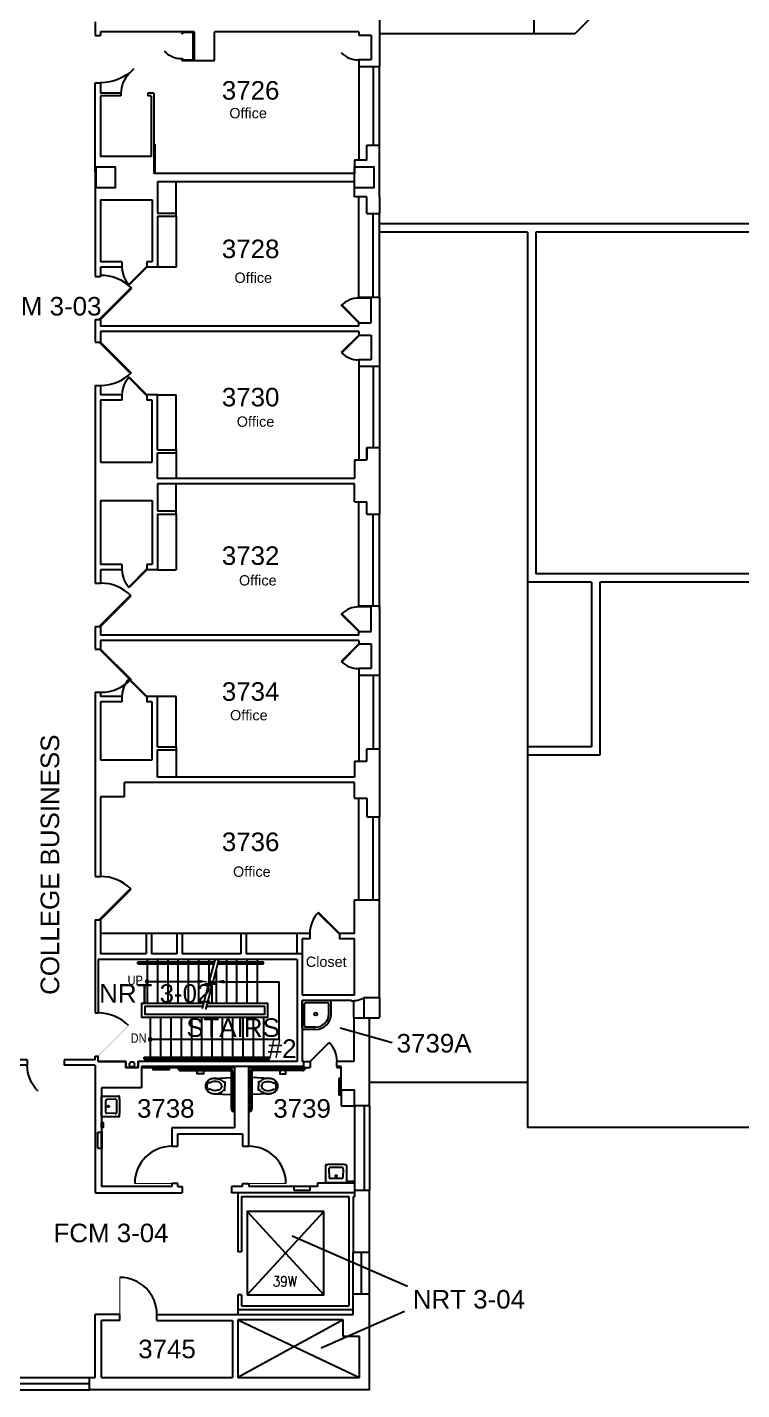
# Model space of a CAD drawing. Extents: x 1041 to 4604, y 376 to 3254.
# Drawn here: x 1997 to 2691, y 835 to 2158 of the extents above; entities that cross this region are included whole.
import ezdxf

# ---------------------------------------------------------------- set-up
doc = ezdxf.new("R2010")
doc.units = 0
doc.header["$LTSCALE"] = 96
doc.header["$MEASUREMENT"] = 0
doc.layers.get('0').update_dxf_attribs({"linetype": 'CONTINUOUS'})
for name, color, linetype in [('A-ANNO-RNUM', 4, 'CONTINUOUS'), ('A-ANNO-TEXT', 4, 'CONTINUOUS'), ('A-ANNO-TEXT-CTC', 181, 'CONTINUOUS'), ('A-DOOR', 2, 'CONTINUOUS'), ('A-FLOR-CASE', 3, 'CONTINUOUS'), ('A-FLOR-SHFT', 1, 'CONTINUOUS'), ('A-FLOR-STRS', 2, 'CONTINUOUS'), ('A-GLAZ', 2, 'CONTINUOUS'), ('A-ROOF', 1, 'CONTINUOUS'), ('A-WALL-FULL', 6, 'CONTINUOUS'), ('A-WALL-SILL', 1, 'CONTINUOUS'), ('P-FIXT-FLOR', 2, 'CONTINUOUS'), ('S-COLS', 8, 'CONTINUOUS')]:
    doc.layers.add(name, color=color, linetype=linetype)
doc.styles.add('ARIAL', font='arial.ttf')
doc.styles.add('PP-FPLL-unverified$0$STANDARD', font='ROMANS.shx', dxfattribs={"width": 0.85})
doc.styles.get("Standard").update_dxf_attribs({"font": 'arial.ttf'})

# ---------------------------------------------------------------- blocks, each defined once
blk = doc.blocks.new('DOOR-E')
at = {"const_width": 0.001}
blk.add_lwpolyline([(0, 0), (-0.707, 0.707)], dxfattribs=at)
blk.add_arc((0, 0), 1, 135, 180)
blk = doc.blocks.new('MOP_SINK_flr')
for p, q in [((0, -26.5), (0, 0)), ((26.5, 0), (0, 0)), ((2.25, -25), (2.25, -3)), ((25, -2.25), (3, -2.25)), ((25.75, -13), (25.75, -3)), ((28, -13), (28, -1.5)), ((13, -25.75), (3, -25.75)), ((13, -28), (1.5, -28))]:
    blk.add_line(p, q)
blk.add_circle((13, -13), 1.5)
for centre, radius, start, end in [((26.5, -1.5), 1.5, 0, 90), ((3, -3), 0.75, 90, 180), ((13, -13), 15, 270, 0), ((13, -13), 12.75, 270, 0), ((25, -3), 0.75, 0, 90), ((3, -25), 0.75, 180, 270), ((1.5, -26.5), 1.5, 180, 270)]:
    blk.add_arc(centre, radius, start, end)

msp = doc.modelspace()

# ---------------------------------------------------------------- linework, layer by layer
at = {"layer": 'A-ANNO-TEXT'}
msp.add_line((2162.9, 1231.1), (2114, 1231.1), dxfattribs=at)
at = {"layer": 'A-ANNO-TEXT', "const_width": 1.66}
for points in [[(2113.4, 1232.6, 1), (2113.4, 1229.8, 1)], [(2116.4, 1176.5, 1), (2116.4, 1173.6, 1)]]:
    msp.add_lwpolyline(points, format="xyb", close=True, dxfattribs=at)
at = {"layer": 'A-ANNO-TEXT'}
msp.add_lwpolyline([(2188.4, 1231.1), (2241.3, 1231.1), (2241.3, 1175), (2117, 1175)], dxfattribs=at)
for points in [[(2162.3, 1229.5), (2162.3, 1233.1), (2173.1, 1231.3)], [(2188.4, 1229.3), (2188.4, 1232.9), (2177.6, 1231.1)]]:
    msp.add_solid(points, dxfattribs=at)
at = {"layer": 'A-ANNO-TEXT-CTC'}
for p, q in [((2351.6, 1171.8), (2300.9, 1186)), ((2366.3, 934.9), (2254.3, 984)), ((2363.4, 910.7), (2282.4, 875.1))]:
    msp.add_line(p, q, dxfattribs=at)
at = {"layer": 'A-DOOR'}
for p, q in [((2112.6, 1925.4), (2095.7, 1908.4)), ((2113, 1925.1), (2096, 1908.1)), ((2067.6, 1874.9), (2098, 1905.4)), ((2068.2, 1874.3), (2098.7, 1904.7)), ((2319, 1871.2), (2302, 1888.2)), ((2319.4, 1871.6), (2302.4, 1888.6)), ((2319, 1859.2), (2302, 1842.3)), ((2319.4, 1858.9), (2302.4, 1841.9)), ((2067.6, 1851.7), (2097.3, 1822)), ((2068.2, 1852.3), (2097.9, 1822.6)), ((2112.6, 1801), (2095.7, 1817.9)), ((2113, 1801.3), (2096, 1818.3)), ((2112.6, 1631.4), (2095.7, 1614.4)), ((2113, 1631.1), (2096, 1614.1)), ((2067.6, 1576.9), (2097.3, 1606.6)), ((2068.2, 1576.3), (2097.9, 1606)), ((2319.4, 1571.6), (2302.4, 1588.6)), ((2319, 1571.2), (2302, 1588.2)), ((2067.6, 1553.7), (2097.3, 1524)), ((2068.2, 1554.3), (2097.9, 1524.6)), ((2319, 1559.2), (2302, 1542.3)), ((2319.4, 1558.9), (2302.4, 1541.9)), ((2112.6, 1508), (2095.7, 1524.9)), ((2113, 1508.3), (2096, 1525.3)), ((2067.6, 1291.9), (2097.3, 1321.6)), ((2068.2, 1291.3), (2097.9, 1321)), ((2299.9, 1277.5), (2279.4, 1298)), ((2300.4, 1277.9), (2279.9, 1298.4)), ((2271.9, 1153.7), (2290.3, 1172.1))]:
    msp.add_line(p, q, dxfattribs=at)
at = {"layer": 'A-DOOR', "const_width": 1}
for points in [[(2137.4, 1035.2), (2101.4, 1035.2)], [(2212.2, 1035.2), (2248.2, 1035.2)], [(2087, 907.8), (2087, 943.8)]]:
    msp.add_lwpolyline(points, dxfattribs=at)
at = {"layer": 'A-DOOR'}
for centre, radius, start, end in [((2113, 1925.1), 24, 180, 225), ((2068.2, 1874.3), 43, 45, 90), ((2319, 1871.2), 24, 90, 135), ((2319, 1859.2), 24, 225, 270), ((2068.2, 1852.3), 42, 270, 315), ((2113, 1801.3), 24, 135, 180), ((2113, 1631.1), 24, 180, 225), ((2068.2, 1576.3), 42, 45, 90), ((2319, 1571.2), 24, 90, 135), ((2319, 1559.2), 24, 225, 270), ((2068.2, 1554.3), 42, 270, 315), ((2113, 1508.3), 24, 135, 180), ((2068.2, 1291.3), 42, 45, 90), ((2300.4, 1277.9), 29, 135, 180), ((2271.9, 1153.7), 26, 0, 45), ((2137.4, 1035.2), 36, 90, 180), ((2212.2, 1035.2), 36, 360, 90), ((2087, 907.8), 36, 0, 90)]:
    msp.add_arc(centre, radius, start, end, dxfattribs=at)
at = {"layer": 'A-FLOR-CASE'}
for p, q in [((2147, 2153.9), (2147, 2151.9)), ((2147.8, 2151.9), (2147, 2151.9)), ((2158.3, 2153.2), (2147.8, 2153.2)), ((2147.8, 2153.2), (2147.8, 2151.9)), ((2158.3, 2126.7), (2158.3, 2153.2)), ((2147, 2127.9), (2147.8, 2127.9)), ((2147, 2127.9), (2147, 2125.9)), ((2147, 2125.9), (2159, 2125.9)), ((2147.8, 2127.9), (2147.8, 2126.7)), ((2147.8, 2126.7), (2158.3, 2126.7)), ((2141.6, 1977.7), (2141.6, 2008.7)), ((2141.6, 1974.7), (2141.6, 1925.1)), ((2141.6, 1925.1), (2123.6, 1925.1)), ((2123.6, 1801.3), (2141.6, 1801.3)), ((2141.6, 1747.9), (2141.6, 1801.3)), ((2141.6, 1744.9), (2141.6, 1719.9)), ((2141.6, 1688.4), (2141.6, 1714.7)), ((2141.6, 1685.4), (2141.6, 1631.1)), ((2123.6, 1631.1), (2141.6, 1631.1)), ((2141.6, 1508.3), (2123.6, 1508.3)), ((2141.6, 1459.2), (2141.6, 1508.3)), ((2141.6, 1456.2), (2141.6, 1429.9)), ((2112.4, 1277.9), (2068.2, 1277.9)), ((2142.4, 1277.9), (2117.6, 1277.9)), ((2204.4, 1277.9), (2147.6, 1277.9)), ((2258.9, 1277.9), (2209.6, 1277.9))]:
    msp.add_line(p, q, dxfattribs=at)
at = {"layer": 'A-FLOR-SHFT'}
for p, q in [((2210.5, 1007.8), (2285.2, 926.8)), ((2210.5, 926.8), (2285.2, 1007.8))]:
    msp.add_line(p, q, dxfattribs=at)
msp.add_lwpolyline([(2210.5, 926.8), (2285.2, 926.8), (2285.2, 1007.8), (2210.5, 1007.8)], close=True, dxfattribs=at)
for points in [[(2201.6, 902.5), (2319.8, 846.7)], [(2303.8, 902.5), (2201.6, 846.7)]]:
    msp.add_lwpolyline(points, dxfattribs=at)
at = {"layer": 'A-FLOR-STRS'}
for p, q in [((2104.4, 1250.4), (2179, 1250.4)), ((2104.4, 1248.4), (2104.4, 1250.4)), ((2104.4, 1248.4), (2178.4, 1248.4)), ((2113.4, 1252.4), (2113.4, 1250.4)), ((2113.4, 1248.4), (2113.4, 1210.2)), ((2123.4, 1252.4), (2123.4, 1250.4)), ((2123.4, 1248.4), (2123.4, 1210.2)), ((2133.4, 1252.4), (2133.4, 1250.4)), ((2133.4, 1248.4), (2133.4, 1210.2)), ((2143.4, 1252.4), (2143.4, 1250.4)), ((2143.4, 1248.4), (2143.4, 1210.2)), ((2153.4, 1252.4), (2153.4, 1250.4)), ((2153.4, 1248.4), (2153.4, 1210.2)), ((2163.4, 1252.4), (2163.4, 1250.4)), ((2163.4, 1248.4), (2163.4, 1210.2)), ((2173.4, 1252.4), (2173.4, 1250.4)), ((2173.4, 1248.4), (2173.4, 1229.5)), ((2182.1, 1248.4), (2226.4, 1248.4)), ((2182.7, 1250.4), (2226.4, 1250.4)), ((2190.4, 1252.4), (2190.4, 1250.4)), ((2190.4, 1248.4), (2190.4, 1210.2)), ((2200.4, 1252.4), (2200.4, 1250.4)), ((2200.4, 1248.4), (2200.4, 1210.2)), ((2210.4, 1252.4), (2210.4, 1250.4)), ((2210.4, 1248.4), (2210.4, 1210.2)), ((2220.4, 1252.4), (2220.4, 1250.4)), ((2220.4, 1248.4), (2220.4, 1210.2)), ((2226.4, 1248.4), (2226.4, 1250.4)), ((2180.4, 1241.7), (2180.4, 1210.2)), ((2176.4, 1228.6), (2176.4, 1210.2)), ((2116.4, 1196.2), (2116.4, 1157.9)), ((2126.4, 1196.2), (2126.4, 1157.9)), ((2136.4, 1196.2), (2136.4, 1157.9)), ((2146.4, 1196.2), (2146.4, 1157.9)), ((2156.4, 1196.2), (2156.4, 1157.9)), ((2166.4, 1196.2), (2166.4, 1157.9)), ((2176.4, 1196.2), (2176.4, 1157.9)), ((2186.4, 1196.2), (2186.4, 1157.9)), ((2196.4, 1196.2), (2196.4, 1157.9)), ((2206.4, 1196.2), (2206.4, 1157.9)), ((2216.4, 1196.2), (2216.4, 1157.9)), ((2226.4, 1196.2), (2226.4, 1157.9)), ((2110.4, 1157.9), (2232.4, 1157.9)), ((2110.4, 1155.9), (2110.4, 1157.9)), ((2110.4, 1155.9), (2232.4, 1155.9)), ((2116.4, 1155.9), (2116.4, 1153.9)), ((2126.4, 1155.9), (2126.4, 1153.9)), ((2136.4, 1155.9), (2136.4, 1153.9)), ((2146.4, 1155.9), (2146.4, 1153.9)), ((2156.4, 1155.9), (2156.4, 1153.9)), ((2166.4, 1155.9), (2166.4, 1153.9)), ((2176.4, 1155.9), (2176.4, 1153.9)), ((2186.4, 1155.9), (2186.4, 1153.9)), ((2196.4, 1155.9), (2196.4, 1153.9)), ((2206.4, 1155.9), (2206.4, 1153.9)), ((2216.4, 1155.9), (2216.4, 1153.9)), ((2226.4, 1155.9), (2226.4, 1153.9)), ((2232.4, 1155.9), (2232.4, 1157.9))]:
    msp.add_line(p, q, dxfattribs=at)
for points in [[(2167.1, 1205), (2172.8, 1227), (2169.8, 1229.2), (2177.2, 1229.9), (2174.1, 1232), (2179.7, 1253.3)], [(2170.5, 1204.2), (2176.3, 1226.2), (2173.2, 1228.3), (2180.7, 1229), (2177.6, 1231.1), (2183.5, 1253.6)], [(2172.1, 1210.2), (2230.4, 1210.2), (2230.4, 1196.2), (2108.4, 1196.2), (2108.4, 1210.2), (2168.4, 1210.2)], [(2171.3, 1207.2), (2227.4, 1207.2), (2227.4, 1199.2), (2111.4, 1199.2), (2111.4, 1207.2), (2167.6, 1207.2)]]:
    msp.add_lwpolyline(points, dxfattribs=at)
at = {"layer": 'A-GLAZ'}
for p, q in [((2333, 2120.3), (2333, 2043.9)), ((2333, 1896.2), (2333, 1977.3)), ((2333, 1829), (2333, 1750.1)), ((2333, 1596.2), (2333, 1685.3)), ((2333, 1529), (2333, 1457.3)), ((2333, 1310.6), (2333, 1391.3)), ((2324, 1215.6), (2324, 1196.1)), ((2324.2, 1110.4), (2324.2, 1028.4)), ((2321.6, 927.7), (2321.6, 967.9)), ((1973, 840.7), (2057, 840.7))]:
    msp.add_line(p, q, dxfattribs=at)
at = {"layer": 'A-ROOF'}
for p, q in [((2489, 2559.3), (2489, 2151.9)), ((2600.9, 2223.9), (2528.9, 2151.9)), ((2528.9, 2151.9), (2339, 2151.9)), ((2749, 1967.3), (2339, 1967.3)), ((2483, 1959.3), (2339, 1959.3)), ((2483, 1959.3), (2483, 1089.3)), ((2749, 1959.3), (2491, 1959.3)), ((2491, 1959.3), (2491, 1627.3)), ((2545, 1619.3), (2483, 1619.3)), ((2749, 1627.3), (2491, 1627.3)), ((2545, 1619.3), (2545, 1459.3)), ((2553, 1619.3), (2553, 1451.3)), ((2909, 1619.3), (2553, 1619.3)), ((2545, 1459.3), (2483, 1459.3)), ((2553, 1451.3), (2483, 1451.3)), ((2483, 1133.3), (2329.5, 1133.3)), ((3461, 1089.3), (2483, 1089.3))]:
    msp.add_line(p, q, dxfattribs=at)
at = {"layer": 'A-WALL-FULL'}
for p, q in [((2339, 2188.5), (2339, 2120.3)), ((2063, 2163.6), (2063, 2150.4)), ((2063, 2150.4), (2068, 2150.4)), ((2068, 2153.9), (2068, 2150.4)), ((2159, 2153.9), (2068, 2153.9)), ((2159, 2153.9), (2159, 2125.9)), ((2319, 2153.9), (2178.9, 2153.9)), ((2178.9, 2125.9), (2178.9, 2153.9)), ((2319, 2153.9), (2319, 2150.5)), ((2319, 2150.5), (2331, 2150.5)), ((2331, 2150.5), (2331, 2126.5)), ((2159, 2125.9), (2178.9, 2125.9)), ((2319, 2126.5), (2319, 2120.3)), ((2331, 2126.5), (2319, 2126.5)), ((2319, 2120.3), (2339, 2120.3)), ((2063, 2104.4), (2068, 2104.4)), ((2063, 2083.1), (2063, 2104.4)), ((2068, 2104.4), (2068, 2094.3)), ((2088, 2094.3), (2068, 2094.3)), ((2088, 2091.6), (2068, 2091.6)), ((2068, 2091.6), (2068, 2083.1)), ((2088, 2094.3), (2088, 2091.6)), ((2114, 2094.3), (2114, 2091.6)), ((2120, 2094.3), (2114, 2094.3)), ((2117.2, 2091.6), (2114, 2091.6)), ((2117.2, 2091.6), (2117.2, 2032.7)), ((2120, 2094.3), (2120, 2016.3)), ((2063, 2017.7), (2063, 2083.1)), ((2068, 2083.1), (2068, 2032.7)), ((2120.8, 2044.6), (2120.8, 2017.1)), ((2327, 2043.9), (2339, 2043.9)), ((2327, 2029.1), (2327, 2043.9)), ((2339, 1993.7), (2339, 2043.9)), ((2117.2, 2032.7), (2068, 2032.7)), ((2327, 2029.1), (2315, 2029.1)), ((2315, 2029.1), (2315, 2016.3)), ((2063, 2017.7), (2063, 1916.3)), ((2315, 2016.3), (2120, 2016.3)), ((2315, 2008.2), (2123.6, 2008.2)), ((2123.6, 2008.2), (2123.6, 1977.7)), ((2315, 1993.7), (2315, 2008.2)), ((2068.2, 1990.7), (2068.2, 1930.3)), ((2068.2, 1990.7), (2118.4, 1990.7)), ((2068.2, 1990.7), (2068.2, 1930.3)), ((2118.4, 1990.7), (2118.4, 1930.3)), ((2327, 1993.7), (2315, 1993.7)), ((2327, 1977.3), (2327, 1993.7)), ((2339, 1993.7), (2339, 1977.3)), ((2123.6, 1977.7), (2141.6, 1977.7)), ((2123.6, 1974.7), (2123.6, 1925.1)), ((2123.6, 1974.7), (2141.6, 1974.7)), ((2141.6, 1974.7), (2141.6, 1977.7)), ((2327, 1977.3), (2339, 1977.3)), ((2089, 1930.3), (2068.2, 1930.3)), ((2089, 1925.1), (2068.2, 1925.1)), ((2068.2, 1925.1), (2068.2, 1917.3)), ((2068.2, 1925.1), (2068.2, 1916.3)), ((2089, 1930.3), (2089, 1925.1)), ((2113, 1930.3), (2113, 1925.1)), ((2118.4, 1930.3), (2113, 1930.3)), ((2123.6, 1925.1), (2113, 1925.1)), ((2063, 1916.3), (2068.2, 1916.3)), ((2319, 1896.2), (2339, 1896.2)), ((2339, 1896.2), (2339, 1829)), ((2063, 1874.3), (2063, 1852.3)), ((2063, 1874.3), (2068.2, 1874.3)), ((2068.2, 1874.3), (2068.2, 1867.9)), ((2319, 1867.9), (2068.2, 1867.9)), ((2319, 1867.9), (2319, 1871.2)), ((2319, 1871.2), (2331, 1871.2)), ((2319, 1862.7), (2068.2, 1862.7)), ((2068.2, 1862.7), (2068.2, 1852.3)), ((2319, 1862.7), (2319, 1859.2)), ((2319, 1859.2), (2331, 1859.2)), ((2331, 1859.2), (2331, 1835.2)), ((2063, 1852.3), (2068.2, 1852.3)), ((2319, 1835.2), (2319, 1829)), ((2331, 1835.2), (2319, 1835.2)), ((2319, 1829), (2339, 1829)), ((2063, 1810.3), (2068.2, 1810.3)), ((2063, 1810.3), (2063, 1618.3)), ((2068.2, 1810.3), (2068.2, 1801.3)), ((2089, 1801.3), (2068.2, 1801.3)), ((2089, 1801.3), (2089, 1796.1)), ((2123.6, 1801.3), (2113, 1801.3)), ((2113, 1801.3), (2113, 1796.1)), ((2123.6, 1747.9), (2123.6, 1801.3)), ((2089, 1796.1), (2068.2, 1796.1)), ((2068.2, 1796.1), (2068.2, 1735.7)), ((2118.4, 1796.1), (2113, 1796.1)), ((2118.4, 1735.7), (2118.4, 1796.1)), ((2123.6, 1747.9), (2141.6, 1747.9)), ((2141.6, 1747.9), (2141.6, 1744.9)), ((2327, 1738.1), (2327, 1750.1)), ((2327, 1750.1), (2327, 1738.1)), ((2327, 1750.1), (2339, 1750.1)), ((2339, 1750.1), (2339, 1685.3)), ((2068.2, 1735.7), (2118.4, 1735.7)), ((2123.6, 1719.9), (2123.6, 1744.9)), ((2123.6, 1744.9), (2141.6, 1744.9)), ((2315, 1738.1), (2327, 1738.1)), ((2315, 1738.1), (2315, 1719.9)), ((2315, 1719.9), (2123.6, 1719.9)), ((2315, 1714.7), (2123.6, 1714.7)), ((2123.6, 1714.7), (2123.6, 1688.4)), ((2315, 1697.3), (2315, 1714.7)), ((2068.2, 1698.7), (2068.2, 1636.3)), ((2068.2, 1698.7), (2118.4, 1698.7)), ((2118.4, 1698.7), (2118.4, 1636.3)), ((2315, 1697.3), (2327, 1697.3)), ((2327, 1685.3), (2327, 1697.3)), ((2123.6, 1688.4), (2141.6, 1688.4)), ((2123.6, 1685.4), (2123.6, 1631.1)), ((2123.6, 1685.4), (2141.6, 1685.4)), ((2141.6, 1685.4), (2141.6, 1688.4)), ((2327, 1685.3), (2339, 1685.3)), ((2089, 1636.3), (2068.2, 1636.3)), ((2089, 1631.1), (2068.2, 1631.1)), ((2068.2, 1631.1), (2068.2, 1618.3)), ((2089, 1636.3), (2089, 1631.1)), ((2118.4, 1636.3), (2113, 1636.3)), ((2113, 1636.3), (2113, 1631.1)), ((2123.6, 1631.1), (2113, 1631.1)), ((2063, 1618.3), (2068.2, 1618.3)), ((2319, 1596.2), (2339, 1596.2)), ((2339, 1596.2), (2339, 1529)), ((2063, 1576.3), (2063, 1554.3)), ((2063, 1576.3), (2068.2, 1576.3)), ((2068.2, 1576.3), (2068.2, 1567.9)), ((2319, 1567.9), (2068.2, 1567.9)), ((2319, 1562.7), (2068.2, 1562.7)), ((2068.2, 1562.7), (2068.2, 1554.3)), ((2319, 1567.9), (2319, 1571.2)), ((2319, 1571.2), (2331, 1571.2)), ((2319, 1562.7), (2319, 1559.2)), ((2063, 1554.3), (2068.2, 1554.3)), ((2319, 1559.2), (2331, 1559.2)), ((2331, 1559.2), (2331, 1535.2)), ((2319, 1535.2), (2319, 1529)), ((2331, 1535.2), (2319, 1535.2)), ((2319, 1529), (2339, 1529)), ((2063, 1512.3), (2068.2, 1512.3)), ((2063, 1512.3), (2063, 1333.3)), ((2068.2, 1512.3), (2068.2, 1508.3)), ((2089, 1508.3), (2068.2, 1508.3)), ((2089, 1503.1), (2068.2, 1503.1)), ((2068.2, 1503.1), (2068.2, 1446.7)), ((2089, 1508.3), (2089, 1503.1)), ((2113, 1508.3), (2113, 1503.1)), ((2123.6, 1508.3), (2113, 1508.3)), ((2118.4, 1503.1), (2113, 1503.1)), ((2118.4, 1446.7), (2118.4, 1503.1)), ((2123.6, 1459.2), (2123.6, 1508.3)), ((2123.6, 1459.2), (2141.6, 1459.2)), ((2123.6, 1429.9), (2123.6, 1456.2)), ((2123.6, 1456.2), (2141.6, 1456.2)), ((2141.6, 1459.2), (2141.6, 1456.2)), ((2327, 1445.3), (2327, 1457.3)), ((2327, 1457.3), (2339, 1457.3)), ((2339, 1457.3), (2339, 1391.3)), ((2068.2, 1446.7), (2118.4, 1446.7)), ((2315, 1445.3), (2327, 1445.3)), ((2315, 1445.3), (2315, 1429.9)), ((2315, 1429.9), (2123.6, 1429.9)), ((2315, 1424.7), (2091.6, 1424.7)), ((2091.6, 1410.7), (2091.6, 1424.7)), ((2315, 1409.3), (2315, 1424.7)), ((2068.2, 1410.7), (2068.2, 1333.3)), ((2091.6, 1410.7), (2068.2, 1410.7)), ((2315, 1409.3), (2327, 1409.3)), ((2327, 1409.3), (2327, 1391.3)), ((2327, 1391.3), (2339, 1391.3)), ((2063, 1333.3), (2068.2, 1333.3)), ((2315, 1310.6), (2339, 1310.6)), ((2315, 1277.9), (2315, 1310.6)), ((2339, 1215.6), (2339, 1310.6)), ((2063, 1291.3), (2068.2, 1291.3)), ((2063, 1291.3), (2063, 1200.7)), ((2068.2, 1291.3), (2068.2, 1258.3)), ((2112.4, 1277.9), (2112.4, 1258.3)), ((2117.6, 1277.9), (2112.4, 1277.9)), ((2117.6, 1277.9), (2117.6, 1258.3)), ((2142.4, 1277.9), (2142.4, 1258.3)), ((2147.6, 1277.9), (2142.4, 1277.9)), ((2147.6, 1277.9), (2147.6, 1258.3)), ((2204.4, 1277.9), (2204.4, 1258.3)), ((2209.6, 1277.9), (2204.4, 1277.9)), ((2209.6, 1277.9), (2209.6, 1258.3)), ((2258.9, 1277.9), (2258.9, 1258.3)), ((2271.5, 1277.9), (2258.9, 1277.9)), ((2264.1, 1272.7), (2264.1, 1217.9)), ((2271.5, 1272.7), (2264.1, 1272.7)), ((2271.5, 1277.9), (2271.5, 1272.7)), ((2315, 1277.9), (2300.4, 1277.9)), ((2300.4, 1277.9), (2300.4, 1272.7)), ((2315, 1272.7), (2300.4, 1272.7)), ((2315, 1217.9), (2315, 1272.7)), ((2112.4, 1258.3), (2068.2, 1258.3)), ((2142.4, 1258.3), (2117.6, 1258.3)), ((2204.4, 1258.3), (2147.6, 1258.3)), ((2263.8, 1258.3), (2209.6, 1258.3)), ((2065.8, 1252.7), (2065.8, 1200.7)), ((2259.1, 1252.7), (2065.8, 1252.7)), ((2259.1, 1252.7), (2259.1, 1153.7)), ((2315, 1217.9), (2264.1, 1217.9)), ((2264.1, 1212.7), (2264.1, 1153.7)), ((2311.8, 1212.7), (2264.1, 1212.7)), ((2324, 1215.6), (2339, 1215.6)), ((2324, 1215.6), (2339, 1215.6)), ((2063, 1200.7), (2065.8, 1200.7)), ((2314.1, 1196.2), (2314.1, 1153.7)), ((2314.1, 1196.1), (2339, 1196.1)), ((2329.5, 1110.4), (2329.5, 1196.1)), ((1997, 1155.1), (1967, 1155.1)), ((1997, 1155.1), (1997, 1150.1)), ((2033, 1155.1), (2033, 1150.1)), ((2063, 1155.1), (2033, 1155.1)), ((2063, 1158.7), (2065.8, 1158.7)), ((2063, 1155.1), (2063, 1158.7)), ((2065.8, 1153.7), (2065.8, 1158.7)), ((2265.5, 1153.7), (2264.1, 1153.7)), ((2265.5, 1148.7), (2265.5, 1153.7)), ((2265.5, 1153.7), (2271.9, 1153.7)), ((2271.9, 1153.7), (2271.9, 1147.7)), ((2314.1, 1153.7), (2297.8, 1153.7)), ((2297.8, 1148.7), (2297.8, 1153.7)), ((1997, 1150.1), (1967, 1150.1)), ((2063, 1150.1), (2033, 1150.1)), ((2063, 1150.1), (2063, 1026)), ((2107.9, 1148.7), (2107.9, 1127.9)), ((2265.5, 1148.7), (2107.9, 1148.7)), ((2107.9, 1147.7), (2198.2, 1147.7)), ((2198.2, 1147.7), (2198.2, 1089.2)), ((2212.2, 1071.2), (2212.2, 1147.7)), ((2212.2, 1147.7), (2271.9, 1147.7)), ((2301.8, 1148.7), (2297.8, 1148.7)), ((2297.8, 1148.7), (2297.8, 1147.7)), ((2297.8, 1147.7), (2301.8, 1147.7)), ((2301.8, 1126.1), (2301.8, 1148.7)), ((2107.9, 1127.9), (2069, 1127.9)), ((2069, 1127.9), (2069, 1032)), ((2301.8, 1126.1), (2315, 1126.1)), ((2301.8, 1126.1), (2301.8, 1110.4)), ((2315, 1110.4), (2315, 1126.1)), ((2301.8, 1110.4), (2315, 1110.4)), ((2329.5, 1110.4), (2315, 1110.4)), ((2198.2, 1089.2), (2137.4, 1089.2)), ((2137.4, 1089.2), (2137.4, 1071.2)), ((2143.4, 1071.2), (2143.4, 1083.2)), ((2143.4, 1083.2), (2206.2, 1083.2)), ((2206.2, 1083.2), (2206.2, 1071.2)), ((2137.4, 1071.2), (2143.4, 1071.2)), ((2206.2, 1071.2), (2212.2, 1071.2)), ((2143.4, 1035.2), (2137.4, 1035.2)), ((2137.4, 1035.2), (2137.4, 1032)), ((2143.4, 1032), (2143.4, 1035.2)), ((2206.2, 1032), (2206.2, 1035.2)), ((2206.2, 1035.2), (2212.2, 1035.2)), ((2212.2, 1035.2), (2212.2, 1032)), ((2279, 1035.7), (2315, 1035.7)), ((2279, 1035.7), (2279, 1032)), ((2315, 1035.7), (2315, 1028.4)), ((2063, 1026), (2147.4, 1026)), ((2137.4, 1032), (2069, 1032)), ((2143.4, 1032), (2147.4, 1032)), ((2147.4, 1032), (2147.4, 1026)), ((2206.2, 1032), (2195.4, 1032)), ((2195.4, 1032), (2195.4, 1026)), ((2315, 1026), (2195.4, 1026)), ((2201.5, 1026), (2201.5, 968.8)), ((2205.2, 1022.3), (2309.5, 1022.3)), ((2205.2, 1022.3), (2205.2, 968.8)), ((2279, 1032), (2212.2, 1032)), ((2309.5, 1022.3), (2309.5, 916.3)), ((2313.7, 1022.2), (2313.7, 967.9)), ((2313.7, 1022.2), (2315, 1022.2)), ((2329.5, 1028.4), (2315, 1028.4)), ((2315, 1028.4), (2315, 1022.2)), ((2329.5, 967.9), (2329.5, 1028.4)), ((2205.2, 968.8), (2201.5, 968.8)), ((2329.5, 967.9), (2313.7, 967.9)), ((2201.5, 926.8), (2201.5, 912.5)), ((2205.2, 926.8), (2201.5, 926.8)), ((2205.2, 926.8), (2205.2, 916.3)), ((2313.7, 907.8), (2313.7, 927.7)), ((2329.5, 927.7), (2313.7, 927.7)), ((2329.5, 834.7), (2329.5, 927.7)), ((2205.2, 916.3), (2309.5, 916.3)), ((2063, 846.7), (2063, 907.8)), ((2087, 907.8), (2063, 907.8)), ((2063, 846.7), (2063, 907.8)), ((2087, 907.8), (2063, 907.8)), ((2087, 907.8), (2063, 907.8)), ((2069, 846.7), (2069, 901.8)), ((2087, 901.8), (2069, 901.8)), ((2087, 901.8), (2087, 907.8)), ((2123, 901.8), (2123, 907.8)), ((2123, 907.8), (2313.7, 907.8)), ((2123, 901.8), (2196.4, 901.8)), ((2196.4, 901.8), (2196.4, 846.7)), ((2201.5, 912.5), (2313.7, 912.5)), ((2201.5, 912.5), (2201.5, 907.8)), ((2303.8, 902.5), (2201.6, 902.5)), ((2201.6, 902.5), (2201.6, 846.7)), ((2303.8, 886.5), (2303.8, 902.5)), ((2319.8, 886.5), (2303.8, 886.5)), ((2319.8, 846.7), (2319.8, 886.5)), ((2057, 846.7), (2063, 846.7)), ((2057, 846.7), (2057, 834.7)), ((2329.5, 834.7), (2057, 834.7)), ((2069, 846.7), (2196.4, 846.7)), ((2201.6, 846.7), (2319.8, 846.7))]:
    msp.add_line(p, q, dxfattribs=at)
msp.add_lwpolyline([(2315, 2022.8), (2333.5, 2022.8), (2333.5, 2002.3), (2315, 2002.3)], close=True, dxfattribs=at)
for points in [[(2331, 1871.2), (2331, 1895.2), (2319, 1895.2), (2319, 1896.2)], [(2331, 1571.2), (2331, 1595.2), (2319, 1595.2), (2319, 1596.2)], [(2259.1, 1153.7), (2104.8, 1153.7), (2104.8, 1147.9), (2098.7, 1147.9), (2092.6, 1147.9), (2092.6, 1153.7), (2065.8, 1153.7)], [(2065.8, 1153.7), (2092.6, 1153.7), (2092.6, 1147.9), (2104.8, 1147.9), (2104.8, 1153.7)]]:
    msp.add_lwpolyline(points, dxfattribs=at)
msp.add_circle((2098.7, 1150.8), 2.5, dxfattribs=at)
msp.add_arc((2312.1, 1238.6), 26, 269.1838, 297.2321, dxfattribs=at)
at = {"layer": 'A-WALL-SILL'}
for p, q in [((2319, 2120.3), (2319, 2029.1)), ((2339, 2043.9), (2339, 2120.3)), ((2319, 1895.3), (2319, 1993.7)), ((2339, 1895.3), (2339, 1977.3)), ((2319, 1832.1), (2319, 1738.1)), ((2339, 1829), (2339, 1750.1)), ((2319, 1596.2), (2319, 1697.3)), ((2339, 1592.6), (2339, 1685.3)), ((2319, 1529), (2319, 1445.3)), ((2339, 1529), (2339, 1457.3)), ((2319, 1310.6), (2319, 1409.3)), ((2339, 1310.6), (2339, 1391.3)), ((2314.1, 1196.2), (2314.1, 1212.8)), ((2339, 1215.6), (2339, 1196.2)), ((2315, 1110.4), (2315, 1028.4)), ((2329.5, 1110.4), (2329.5, 1028.4)), ((2313.7, 927.7), (2313.7, 967.9)), ((2329.5, 927.7), (2329.5, 967.9)), ((1973, 846.7), (2057, 846.7)), ((1973, 834.7), (2057, 834.7))]:
    msp.add_line(p, q, dxfattribs=at)
at = {"layer": 'P-FIXT-FLOR'}
for p, q in [((2143.5, 1147.7), (2143.5, 1147.2)), ((2145, 1147.7), (2143.5, 1147.7)), ((2145, 1147.7), (2145, 1147.7)), ((2146, 1144.7), (2193.8, 1144.7)), ((2149.3, 1146.2), (2146.5, 1146.2)), ((2194.3, 1146.2), (2149.3, 1146.2)), ((2195.2, 1143.2), (2195.2, 1135.3)), ((2196.7, 1136.7), (2196.7, 1143.7)), ((2213.8, 1136.7), (2213.8, 1143.7)), ((2215.2, 1143.2), (2215.2, 1135.3)), ((2216.2, 1146.2), (2261.2, 1146.2)), ((2264.5, 1144.7), (2216.7, 1144.7)), ((2261.2, 1146.2), (2264, 1146.2)), ((2265.5, 1147.7), (2267, 1147.7)), ((2265.5, 1147.7), (2265.5, 1147.7)), ((2267, 1147.7), (2267, 1147.2)), ((2178.4, 1137.1), (2195.2, 1137.9)), ((2195.2, 1137.9), (2195.2, 1121.4)), ((2195.2, 1135.3), (2195.2, 1107.5)), ((2196.7, 1108), (2196.7, 1136.7)), ((2213.8, 1108), (2213.8, 1136.7)), ((2215.2, 1137.9), (2215.2, 1121.4)), ((2232.1, 1137.1), (2215.2, 1137.9)), ((2215.2, 1135.3), (2215.2, 1107.5)), ((2069, 1100.4), (2069, 1119.4)), ((2069.5, 1119.9), (2086, 1119.9)), ((2073.2, 1104.3), (2073.2, 1115.5)), ((2082.4, 1117), (2074.2, 1116.5)), ((2084, 1104.4), (2084, 1115.5)), ((2178.4, 1122.2), (2195.2, 1121.4)), ((2232.1, 1122.2), (2215.2, 1121.4)), ((2086, 1099.9), (2069.5, 1099.9)), ((2082.4, 1102.9), (2074.2, 1103.3)), ((2197.8, 1104.9), (2198.2, 1104.9)), ((2198.2, 1106.4), (2198.2, 1106.4)), ((2198.2, 1104.9), (2198.2, 1106.4)), ((2212.2, 1106.4), (2212.2, 1106.4)), ((2212.2, 1104.9), (2212.2, 1106.4)), ((2212.7, 1104.9), (2212.2, 1104.9)), ((2065.4, 1084.9), (2069, 1084.9)), ((2065.4, 1069.5), (2065.4, 1084.9)), ((2069, 1069.5), (2069, 1084.9)), ((2065.4, 1069.5), (2069, 1069.5)), ((2287, 1036.2), (2287, 1052.7)), ((2290, 1049.1), (2290.4, 1040.9)), ((2302.5, 1050.7), (2291.5, 1050.7)), ((2304, 1049.1), (2303.6, 1040.9)), ((2307, 1052.7), (2307, 1036.2)), ((2306.5, 1035.7), (2287.5, 1035.7)), ((2302.6, 1039.9), (2291.4, 1039.9)), ((2256.3, 1028.4), (2256.3, 1032)), ((2271.7, 1032), (2256.3, 1032)), ((2271.7, 1028.4), (2256.3, 1028.4)), ((2271.7, 1028.4), (2271.7, 1032))]:
    msp.add_line(p, q, dxfattribs=at)
for points in [[(2119.2, 1147.7), (2135, 1147.7), (2135, 1145.4), (2119.2, 1145.4)], [(2162.2, 1147.7), (2168.2, 1147.7), (2168.2, 1141.7), (2162.2, 1141.7)], [(2248.2, 1147.7), (2242.2, 1147.7), (2242.2, 1141.7), (2248.2, 1141.7)], [(2299.5, 1136.9), (2299.5, 1121.2), (2301.8, 1121.2), (2301.8, 1136.9)], [(2069, 1089.4), (2069, 1094.4), (2070.8, 1094.4), (2070.8, 1089.4)], [(2308.5, 1037.4), (2313.5, 1037.4), (2313.5, 1035.7), (2308.5, 1035.7)]]:
    msp.add_lwpolyline(points, close=True, dxfattribs=at)
for points in [[(2186, 1129.7, 0.17747), (2185.1, 1132, 0.066386), (2184.3, 1132.8, 0.085426), (2182.3, 1133.8, 0.074934), (2179.5, 1134.2, 0.074934), (2176.7, 1133.8, 0.08035), (2174.9, 1132.8, -0.238976), (2174.4, 1132.8), (2172.2, 1133.5, -0.549653), (2172, 1134.3)], [(2186, 1129.7, -0.17412), (2185.1, 1127.4, -0.066386), (2184.3, 1126.6, -0.085426), (2182.3, 1125.6, -0.074934), (2179.5, 1125.2, -0.074934), (2176.7, 1125.6, -0.08035), (2174.9, 1126.5, 0.238976), (2174.4, 1126.6), (2172.2, 1125.9, 0.549653), (2172, 1125)], [(2179.5, 1137.2, -0.074934), (2183.2, 1136.6, -0.085426), (2186, 1135.2, -0.066386), (2187.5, 1133.8), (2189, 1133.8), (2189, 1129.7)], [(2179.5, 1122.2, 0.074934), (2183.2, 1122.7, 0.085426), (2186, 1124.2, 0.066386), (2187.5, 1125.6), (2189, 1125.6), (2189, 1129.7)], [(2231, 1137.2, 0.074934), (2227.3, 1136.6, 0.085426), (2224.5, 1135.2, 0.066386), (2223, 1133.8), (2221.5, 1133.8), (2221.5, 1129.7)], [(2231, 1122.2, -0.074934), (2227.3, 1122.7, -0.085426), (2224.5, 1124.2, -0.066386), (2223, 1125.6), (2221.5, 1125.6), (2221.5, 1129.7)], [(2224.5, 1129.7, -0.17747), (2225.4, 1132, -0.066386), (2226.2, 1132.8, -0.085426), (2228.2, 1133.8, -0.074934), (2231, 1134.2, -0.074934), (2233.8, 1133.8, -0.08035), (2235.6, 1132.8, 0.238976), (2236.1, 1132.8), (2238.3, 1133.5, 0.549653), (2238.5, 1134.3)], [(2224.5, 1129.7, 0.17412), (2225.4, 1127.4, 0.066386), (2226.2, 1126.6, 0.085426), (2228.2, 1125.6, 0.074934), (2231, 1125.2, 0.074934), (2233.8, 1125.6, 0.08035), (2235.6, 1126.5, -0.238976), (2236.1, 1126.6), (2238.3, 1125.9, -0.549653), (2238.5, 1125)], [(2069.5, 1119.9, 0.065543), (2069.4, 1119.9, 0.087946), (2069.2, 1119.8, 0.043207), (2069.2, 1119.8, 0.043207), (2069.1, 1119.7, 0.087946), (2069, 1119.6, 0.065543), (2069, 1119.4)], [(2074.2, 1116.5, 0.063221), (2073.9, 1116.4, 0.085725), (2073.7, 1116.3, 0.040781), (2073.5, 1116.2, 0.040781), (2073.4, 1116, 0.085725), (2073.3, 1115.8, 0.063221), (2073.2, 1115.5)], [(2084, 1115.5, 0.050866), (2084, 1115.8, 0.073218), (2083.9, 1116, 0.028563), (2083.7, 1116.4, 0.050866), (2083.5, 1116.5, 0.050866), (2083.4, 1116.7, 0.028563), (2083, 1116.9, 0.073218), (2082.8, 1116.9, 0.050866), (2082.4, 1117)], [(2086.5, 1119.5, 0.061553), (2086.5, 1119.6, 0.084107), (2086.5, 1119.7, 0.039062), (2086.4, 1119.8, 0.039062), (2086.3, 1119.9, 0.084107), (2086.2, 1119.9, 0.061553), (2086, 1119.9)], [(2086.5, 1100.4, 0.007949), (2086.9, 1104.5, 0.014949), (2086.9, 1106.7, 0.000949), (2087, 1109.9, 0.000949), (2086.9, 1113.1, 0.014949), (2086.9, 1115.3, 0.007949), (2086.5, 1119.5)], [(2069, 1100.4, 0.065543), (2069, 1100.3, 0.087946), (2069.1, 1100.2, 0.043207), (2069.2, 1100.1, 0.043207), (2069.2, 1100, 0.087946), (2069.4, 1099.9, 0.065543), (2069.5, 1099.9)], [(2073.2, 1104.3, 0.063221), (2073.3, 1104, 0.085725), (2073.4, 1103.8, 0.040781), (2073.5, 1103.7, 0.040781), (2073.7, 1103.5, 0.085725), (2073.9, 1103.4, 0.063221), (2074.2, 1103.3)], [(2082.4, 1102.9, 0.050866), (2082.8, 1102.9, 0.073218), (2083, 1103, 0.028563), (2083.4, 1103.2, 0.050866), (2083.5, 1103.3, 0.050866), (2083.7, 1103.5, 0.028563), (2083.9, 1103.8, 0.073218), (2084, 1104, 0.050866), (2084, 1104.4)], [(2086, 1099.9, 0.061553), (2086.2, 1099.9, 0.084107), (2086.3, 1100, 0.039062), (2086.4, 1100, 0.039062), (2086.5, 1100.1, 0.084107), (2086.5, 1100.2, 0.061553), (2086.5, 1100.4)], [(2287.5, 1053.2, 0.061553), (2287.3, 1053.2, 0.084107), (2287.2, 1053.1, 0.039062), (2287.1, 1053.1, 0.039062), (2287.1, 1053, 0.084107), (2287, 1052.9, 0.061553), (2287, 1052.7)], [(2306.5, 1053.2, 0.007949), (2302.4, 1053.6, 0.014949), (2300.2, 1053.6, 0.000949), (2297, 1053.6, 0.000949), (2293.8, 1053.6, 0.014949), (2291.6, 1053.6, 0.007949), (2287.5, 1053.2)], [(2291.5, 1050.7, 0.050866), (2291.1, 1050.6, 0.073218), (2290.9, 1050.6, 0.028563), (2290.5, 1050.4, 0.050866), (2290.4, 1050.2, 0.050866), (2290.2, 1050, 0.028563), (2290.1, 1049.7, 0.073218), (2290, 1049.5, 0.050866), (2290, 1049.1)], [(2304, 1049.1, 0.050866), (2304, 1049.5, 0.073218), (2303.9, 1049.7, 0.028563), (2303.8, 1050, 0.050866), (2303.6, 1050.2, 0.050866), (2303.5, 1050.4, 0.028563), (2303.1, 1050.6, 0.073218), (2302.9, 1050.6, 0.050866), (2302.5, 1050.7)], [(2307, 1052.7, 0.061553), (2307, 1052.9, 0.084107), (2306.9, 1053, 0.039062), (2306.9, 1053.1, 0.039062), (2306.8, 1053.1, 0.084107), (2306.7, 1053.2, 0.061553), (2306.5, 1053.2)], [(2287, 1036.2, 0.065543), (2287, 1036, 0.087946), (2287.1, 1035.9, 0.043207), (2287.2, 1035.8, 0.043207), (2287.2, 1035.8, 0.087946), (2287.4, 1035.7, 0.065543), (2287.5, 1035.7)], [(2290.4, 1040.9, 0.063221), (2290.5, 1040.6, 0.085725), (2290.6, 1040.4, 0.040781), (2290.7, 1040.2, 0.040781), (2290.9, 1040.1, 0.085725), (2291.1, 1040, 0.063221), (2291.4, 1039.9)], [(2302.6, 1039.9, 0.063221), (2302.9, 1040, 0.085725), (2303.1, 1040.1, 0.040781), (2303.3, 1040.2, 0.040781), (2303.4, 1040.4, 0.085725), (2303.5, 1040.6, 0.063221), (2303.6, 1040.9)], [(2306.5, 1035.7, 0.065543), (2306.6, 1035.7, 0.087946), (2306.8, 1035.8, 0.043207), (2306.8, 1035.8, 0.043207), (2306.9, 1035.9, 0.087946), (2307, 1036, 0.065543), (2307, 1036.2)]]:
    msp.add_lwpolyline(points, format="xyb", dxfattribs=at)
for points in [[(2076, 1110.6, -0.043661), (2076.1, 1110.6, -0.043661), (2076.2, 1110.5, -0.043661), (2076.3, 1110.4, -0.043661), (2076.4, 1110.3, -0.043661), (2076.5, 1110.2, -0.043661), (2076.5, 1110, -0.043661), (2076.5, 1109.9, -0.043661), (2076.5, 1109.8, -0.043661), (2076.5, 1109.7, -0.043661), (2076.4, 1109.5, -0.043661), (2076.3, 1109.4, -0.043661), (2076.2, 1109.3, -0.043661), (2076.1, 1109.3, -0.043661), (2076, 1109.2, -0.043661), (2075.9, 1109.2, -0.043661), (2075.8, 1109.2, -0.043661), (2075.6, 1109.2, -0.043661), (2075.5, 1109.2, -0.043661), (2075.4, 1109.3, -0.043661), (2075.3, 1109.3, -0.043661), (2075.2, 1109.4, -0.043661), (2075.1, 1109.5, -0.043661), (2075, 1109.7, -0.043661), (2075, 1109.8, -0.043661), (2075, 1109.9, -0.043661), (2075, 1110, -0.043661), (2075, 1110.2, -0.043661), (2075.1, 1110.3, -0.043661), (2075.2, 1110.4, -0.043661), (2075.3, 1110.5, -0.043661), (2075.4, 1110.6, -0.043661), (2075.5, 1110.6, -0.043661), (2075.6, 1110.7, -0.043661), (2075.8, 1110.7, -0.043661), (2075.9, 1110.7, -0.043661)], [(2296.3, 1042.7, -0.043661), (2296.4, 1042.8, -0.043661), (2296.4, 1042.9, -0.043661), (2296.5, 1043, -0.043661), (2296.6, 1043.1, -0.043661), (2296.7, 1043.1, -0.043661), (2296.9, 1043.2, -0.043661), (2297, 1043.2, -0.043661), (2297.1, 1043.2, -0.043661), (2297.3, 1043.1, -0.043661), (2297.4, 1043.1, -0.043661), (2297.5, 1043, -0.043661), (2297.6, 1042.9, -0.043661), (2297.6, 1042.8, -0.043661), (2297.7, 1042.7, -0.043661), (2297.7, 1042.6, -0.043661), (2297.8, 1042.4, -0.043661), (2297.7, 1042.3, -0.043661), (2297.7, 1042.2, -0.043661), (2297.6, 1042.1, -0.043661), (2297.6, 1042, -0.043661), (2297.5, 1041.9, -0.043661), (2297.4, 1041.8, -0.043661), (2297.3, 1041.7, -0.043661), (2297.1, 1041.7, -0.043661), (2297, 1041.7, -0.043661), (2296.9, 1041.7, -0.043661), (2296.7, 1041.7, -0.043661), (2296.6, 1041.8, -0.043661), (2296.5, 1041.9, -0.043661), (2296.4, 1042, -0.043661), (2296.4, 1042.1, -0.043661), (2296.3, 1042.2, -0.043661), (2296.3, 1042.3, -0.043661), (2296.2, 1042.4, -0.043661), (2296.3, 1042.6, -0.043661)]]:
    msp.add_lwpolyline(points, format="xyb", close=True, dxfattribs=at)
for points in [[(2198.2, 1106.4), (2198.2, 1104.9)], [(2212.2, 1106.4), (2212.2, 1104.9)], [(2069, 1068.5), (2069, 1085.9), (2069.6, 1085.9), (2069.6, 1068.5), (2069, 1068.5)], [(2272.7, 1032), (2255.3, 1032), (2255.3, 1032.6), (2272.7, 1032.6), (2272.7, 1032)]]:
    msp.add_lwpolyline(points, dxfattribs=at)
for centre, radius, start, end in [((2146, 1147.2), 2.5, 180, 270), ((2146.5, 1147.7), 1.5, 180, 270), ((2193.8, 1143.2), 1.5, 359.9992, 90.0008), ((2194.2, 1143.7), 2.5, 359.9998, 90.0002), ((2216.3, 1143.7), 2.5, 89.9998, 180.0002), ((2216.7, 1143.2), 1.5, 89.9992, 180.0008), ((2264, 1147.7), 1.5, 270, 0), ((2264.5, 1147.2), 2.5, 270, 0), ((2176.3, 1129.7), 6.29, 132.5207, 227.0085), ((2176.3, 1129.7), 4.82, 132.5207, 227.0085), ((2177.4, 1129.2), 7.42, 126.6725, 136.5742), ((2178.7, 1127.5), 9.55, 107.1416, 126.6725), ((2179.5, 1124.8), 12.4, 90, 107.1416), ((2180.8, 1120.4), 16.8, 90, 95.1954), ((2229.7, 1120.4), 16.8, 84.8046, 90), ((2231, 1124.8), 12.4, 72.8584, 90), ((2231.8, 1127.5), 9.55, 53.3275, 72.8584), ((2233.1, 1129.2), 7.42, 43.4258, 53.3275), ((2234.2, 1129.7), 4.82, 312.9915, 47.4793), ((2234.2, 1129.7), 6.29, 312.9915, 47.4793), ((2177.4, 1130.1), 7.42, 223.4258, 233.3275), ((2178.7, 1131.9), 9.55, 233.3275, 252.8584), ((2179.5, 1134.6), 12.4, 252.8584, 270), ((2180.8, 1138.9), 16.8, 264.8046, 270), ((2229.7, 1138.9), 16.8, 270, 275.1954), ((2231, 1134.6), 12.4, 270, 287.1416), ((2231.8, 1131.9), 9.55, 287.1416, 306.6725), ((2233.1, 1130.1), 7.42, 306.6725, 316.5742), ((2197.8, 1107.4), 2.5, 178.916, 269.9927), ((2198.2, 1107.9), 1.5, 178.2125, 269.9803), ((2212.2, 1107.9), 1.5, 270.0197, 1.7875), ((2212.7, 1107.4), 2.5, 270.0073, 1.084)]:
    msp.add_arc(centre, radius, start, end, dxfattribs=at)
at = {"layer": 'S-COLS'}
msp.add_lwpolyline([(2064, 2022.8), (2082.5, 2022.8), (2082.5, 2002.3), (2064, 2002.3)], close=True, dxfattribs=at)

# ---------------------------------------------------------------- block references
at = {"layer": 'A-DOOR'}
for p, xscale, yscale, zscale, rotation in [((2068, 2150.4), -46, 46, 45.99999999999955, 270), ((2319, 2150.5), 24, 24, 24, 90), ((2065.8, 1158.7), 42, 42, 42, 270), ((2033, 1150.1), -36, 36, 36.00000000000001, 180)]:
    msp.add_blockref('DOOR-E', p, dxfattribs=dict(at, xscale=xscale, yscale=yscale, zscale=zscale, rotation=rotation))
at = {"layer": 'A-DOOR', "xscale": 25.99999999999886, "yscale": 25.99999999999886, "zscale": 25.99999999999886}
msp.add_blockref('DOOR-E', (2114, 2094.3), dxfattribs=at)
at = {"layer": 'A-FLOR-CASE', "xscale": 23.99999999999909, "yscale": 23.99999999999909, "zscale": 23.99999999999909, "rotation": 90}
msp.add_blockref('DOOR-E', (2147, 2151.9), dxfattribs=at)
at = {"layer": 'P-FIXT-FLOR'}
msp.add_blockref('MOP_SINK_flr', (2264.1, 1212.7), dxfattribs=at)

# ---------------------------------------------------------------- texts
at = {"layer": 'A-ANNO-RNUM', "style": 'ARIAL'}
for s, p in [('3726', (2186, 2088)), ('3728', (2186, 1934)), ('3730', (2186, 1790)), ('3732', (2186, 1636)), ('3734', (2186, 1504)), ('3736', (2186, 1358)), ('#2', (2230.6, 1157.1)), ('3738', (2103.6, 1099)), ('3739', (2236, 1099)), ('3745', (2104.8, 865.3))]:
    msp.add_text(s, height=18, dxfattribs=at).set_placement(p)
at = {"layer": 'A-ANNO-TEXT', "style": 'ARIAL'}
msp.add_text('COLLEGE BUSINESS', height=18, rotation=90, dxfattribs=at).set_placement((2028, 1218.3))
at = {"layer": 'A-ANNO-TEXT', "width": 0.85}
for s, p in [('UP', (2094.5, 1228)), ('DN', (2097.5, 1171.8))]:
    msp.add_text(s, height=9, dxfattribs=at).set_placement(p)
at = {"layer": 'A-ANNO-TEXT', "style": 'ARIAL'}
msp.add_text('STAIRS', height=18, dxfattribs=at).set_placement((2151.5, 1177.5))
at = {"layer": 'A-ANNO-TEXT', "style": 'PP-FPLL-unverified$0$STANDARD', "width": 0.85}
msp.add_text('39W', height=10.06, dxfattribs=at).set_placement((2235.4, 934.9))
at = {"layer": 'A-ANNO-TEXT-CTC', "style": 'ARIAL'}
for s, height, p in [('Office', 10, (2193.3, 2069.9)), ('Office', 10, (2198.3, 1910)), ('FCM 3-03', 18, (1957.3, 1878.3)), ('Office', 10, (2200.5, 1770.2)), ('Office', 10, (2202.7, 1616)), ('Office', 10, (2194, 1485)), ('Office', 10, (2196.9, 1333)), ('Closet', 10, (2267.6, 1245.5)), ('NRT 3-02', 18, (2066.9, 1210.7)), ('3739A', 18, (2355.8, 1162.3)), ('FCM 3-04', 18, (2022.5, 978)), ('NRT 3-04', 18, (2371.5, 913.6))]:
    msp.add_text(s, height=height, dxfattribs=at).set_placement(p)

doc.saveas('drawing.dxf')
